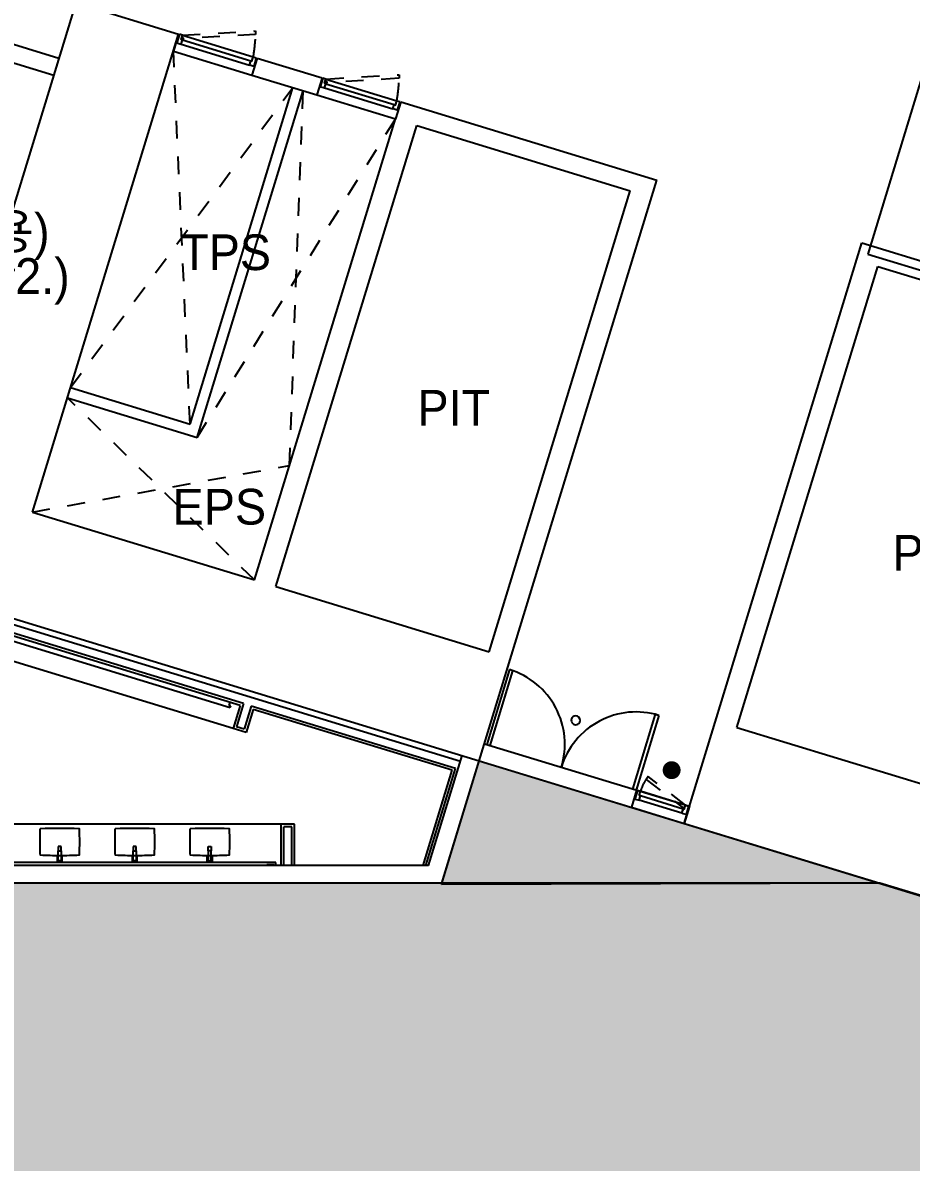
# Model space of a CAD drawing. Header units: millimetres. Extents: x -7718 to 414843, y 91724 to 341395.
# Drawn here: x 333340 to 343287, y 212704 to 225466 of the extents above; entities that cross this region are included whole.
import ezdxf
from ezdxf.enums import TextEntityAlignment as Align

# ---------------------------------------------------------------- set-up
doc = ezdxf.new("R2010")
doc.units = ezdxf.units.MM
doc.header["$LTSCALE"] = 200
doc.header["$MEASUREMENT"] = 0
doc.linetypes.add('HID', pattern=[5, 3, -2])
doc.linetypes.add('HIDDEN', pattern=[2, 1, -1])
for name, color, linetype in [('e-plan', 9, 'CONTINUOUS'), ('FSD', 7, 'CONTINUOUS'), ('sol-252', 252, 'CONTINUOUS'), ('w1', 3, 'CONTINUOUS')]:
    doc.layers.add(name, color=color, linetype=linetype)
doc.styles.add('kiahn', font='HY울릉도L.TTF')

# ---------------------------------------------------------------- blocks, each defined once
blk = doc.blocks.new('fsd-dot')
at = {"layer": 'FSD', "const_width": 100}
blk.add_lwpolyline([(49, 11, -1), (-49, -11, -1)], format="xyb", close=True, dxfattribs=at)

msp = doc.modelspace()

# ---------------------------------------------------------------- hatches: boundary and pattern name
at = {"layer": 'sol-252'}
for points in [[(338027, 215813), (338451, 217200), (342937, 215829)], [(325603, 215829), (325603, 207579), (329653, 207579), (329653, 210579), (332128, 210579), (332128, 212329), (341302, 212329), (349695, 208644), (351652, 208403), (352220, 212320), (350552, 212830), (350798, 213634), (347308, 214702), (347249, 214510), (342937, 215829)]]:
    msp.add_hatch(color=256, dxfattribs=at).paths.add_polyline_path(points)

# ---------------------------------------------------------------- linework, layer by layer
at = {"layer": 'e-plan'}
for p, q in [((330447, 226078), (333745, 225070)), ((331202, 225638), (333687, 224878)), ((331948, 219188), (333937, 225691)), ((333937, 225691), (335084, 225340)), ((333447, 219985), (335084, 225340)), ((335084, 225340), (335026, 225149)), ((335127, 225327), (335921, 225084)), ((335127, 225275), (335892, 225041)), ((335026, 225149), (335905, 224880)), ((335026, 225149), (335905, 224880)), ((335112, 225227), (335877, 224993)), ((335964, 225071), (335905, 224880)), ((335964, 225071), (335905, 224880)), ((335964, 225071), (336691, 224849)), ((335964, 225071), (336691, 224849)), ((335905, 224880), (336632, 224658)), ((335905, 224880), (336632, 224658)), ((343444, 224980), (342801, 222876)), ((336691, 224849), (336632, 224658)), ((336691, 224849), (336632, 224658)), ((336733, 224784), (337499, 224550)), ((336734, 224836), (337527, 224593)), ((335213, 220972), (336364, 224740)), ((335292, 220822), (336479, 224704)), ((336632, 224658), (337512, 224389)), ((336632, 224658), (337512, 224389)), ((336719, 224736), (337484, 224502)), ((337571, 224580), (337512, 224389)), ((337571, 224580), (337512, 224389)), ((337571, 224580), (340439, 223703)), ((335933, 219225), (337512, 224389)), ((337512, 224389), (337512, 224389)), ((336172, 219152), (337751, 224316)), ((337751, 224316), (340142, 223585)), ((338451, 217200), (340439, 223703)), ((338563, 218421), (340142, 223585)), ((340746, 216498), (342735, 223001)), ((342735, 223001), (345890, 222036)), ((342801, 222876), (345479, 222058)), ((341336, 217573), (342915, 222737)), ((342915, 222737), (345306, 222006)), ((333874, 221381), (335213, 220972)), ((333839, 221266), (335292, 220822)), ((333447, 219985), (335933, 219225)), ((338240, 217192), (331860, 219142)), ((331948, 219188), (338451, 217200)), ((336172, 219152), (338563, 218421)), ((335812, 217840), (331834, 219056)), ((335774, 217820), (331853, 219018)), ((331933, 218937), (335663, 217796)), ((335695, 217562), (331775, 218760)), ((338790, 218221), (338534, 217384)), ((338572, 217372), (338828, 218209)), ((338828, 218209), (338790, 218221)), ((335649, 217821), (335660, 217855)), ((335668, 217815), (335649, 217821)), ((335663, 217796), (335668, 217815)), ((335774, 217820), (335695, 217562)), ((335812, 217840), (335733, 217581)), ((335898, 217813), (335819, 217555)), ((335918, 217776), (335839, 217518)), ((338185, 217114), (335898, 217813)), ((338147, 217094), (335918, 217776)), ((340169, 216884), (340425, 217721)), ((340463, 217709), (340207, 216872)), ((340425, 217721), (340463, 217709)), ((335839, 217518), (335695, 217562)), ((335819, 217555), (335733, 217581)), ((341336, 217573), (343727, 216842)), ((338510, 217391), (340805, 216690)), ((338534, 217384), (338572, 217372)), ((337884, 216029), (338260, 217258)), ((337821, 216029), (338147, 217094)), ((337853, 216029), (338185, 217114)), ((338027, 215813), (338451, 217200)), ((338032, 215829), (338451, 217200)), ((338451, 217200), (340746, 216498)), ((338451, 217200), (342937, 215829)), ((340212, 216871), (340154, 216680)), ((340207, 216872), (340169, 216884)), ((340222, 216868), (340192, 216772)), ((340255, 216858), (340222, 216868)), ((340240, 216810), (340255, 216858)), ((340762, 216703), (340255, 216858)), ((340192, 216772), (340226, 216762)), ((340226, 216762), (340240, 216758)), ((340255, 216806), (340240, 216810)), ((340240, 216758), (340255, 216806)), ((340718, 216612), (340240, 216758)), ((340733, 216659), (340255, 216806)), ((340747, 216655), (340762, 216703)), ((340762, 216703), (340795, 216693)), ((340154, 216680), (340746, 216498)), ((340718, 216612), (340733, 216659)), ((340733, 216607), (340718, 216612)), ((340733, 216659), (340747, 216655)), ((340766, 216597), (340733, 216607)), ((340805, 216690), (340746, 216498)), ((340795, 216693), (340766, 216597)), ((336233, 216489), (333033, 216489)), ((336233, 216029), (336233, 216489)), ((336383, 216489), (336233, 216489)), ((336263, 216029), (336263, 216459)), ((336353, 216459), (336263, 216459)), ((336353, 216029), (336353, 216459)), ((336383, 216029), (336383, 216489)), ((340746, 216498), (347249, 214510)), ((333770, 216241), (333735, 216241)), ((333735, 216241), (333735, 216190)), ((333735, 216190), (333770, 216190)), ((333735, 216080), (333735, 216190)), ((333735, 216190), (333770, 216190)), ((333770, 216190), (333770, 216241)), ((333770, 216190), (333770, 216080)), ((334610, 216241), (334575, 216241)), ((334575, 216241), (334575, 216190)), ((334575, 216190), (334610, 216190)), ((334575, 216080), (334575, 216190)), ((334575, 216190), (334610, 216190)), ((334610, 216190), (334610, 216241)), ((334610, 216190), (334610, 216080)), ((335415, 216190), (335415, 216241)), ((335415, 216241), (335450, 216241)), ((335450, 216190), (335415, 216190)), ((335415, 216190), (335415, 216080)), ((335450, 216190), (335415, 216190)), ((335450, 216241), (335450, 216190)), ((335450, 216080), (335450, 216190)), ((333735, 216127), (333724, 216127)), ((333724, 216127), (333724, 216069)), ((333724, 216069), (333782, 216069)), ((333770, 216080), (333735, 216080)), ((333782, 216127), (333770, 216127)), ((333782, 216069), (333782, 216127)), ((334575, 216127), (334564, 216127)), ((334564, 216127), (334564, 216069)), ((334564, 216069), (334622, 216069)), ((334610, 216080), (334575, 216080)), ((334622, 216127), (334610, 216127)), ((334622, 216069), (334622, 216127)), ((335404, 216069), (335404, 216127)), ((335404, 216127), (335415, 216127)), ((335462, 216069), (335404, 216069)), ((335415, 216080), (335450, 216080)), ((335450, 216127), (335462, 216127)), ((335462, 216127), (335462, 216069)), ((337884, 216029), (325403, 216029)), ((336173, 216059), (333093, 216059)), ((336073, 216029), (336073, 216039)), ((336073, 216039), (336153, 216039)), ((336153, 216039), (336153, 216029)), ((336173, 216029), (336173, 216059)), ((338032, 215829), (325603, 215829)), ((342937, 215829), (325603, 215829)), ((342937, 215829), (338027, 215813)), ((347249, 214510), (342937, 215829))]:
    msp.add_line(p, q, dxfattribs=at)
at = {"layer": 'e-plan', "linetype": 'HIDDEN'}
for p, q in [((335213, 220972), (335026, 225149)), ((333874, 221381), (336364, 224740)), ((336325, 220506), (336479, 224704)), ((335292, 220822), (337512, 224389)), ((335933, 219225), (333839, 221266)), ((333447, 219985), (336325, 220506)), ((340341, 217025), (340318, 216992)), ((340318, 216992), (340737, 216671)), ((340762, 216703), (340341, 217025)), ((340737, 216671), (340762, 216703))]:
    msp.add_line(p, q, dxfattribs=at)
at = {"layer": 'e-plan'}
for points in [[(335094, 225337), (335064, 225242), (335098, 225231), (335098, 225231), (335112, 225227), (335127, 225275), (335113, 225279), (335127, 225327)], [(335954, 225074), (335925, 224978), (335892, 224989), (335892, 224989), (335877, 224993), (335892, 225041), (335906, 225037), (335921, 225084)], [(336700, 224846), (336671, 224750), (336705, 224740), (336705, 224740), (336719, 224736), (336733, 224784), (336719, 224788), (336734, 224836)], [(337561, 224583), (337532, 224487), (337498, 224498), (337498, 224498), (337484, 224502), (337499, 224550), (337513, 224545), (337527, 224593)]]:
    msp.add_lwpolyline(points, close=True, dxfattribs=at)
at = {"layer": 'e-plan', "linetype": 'HIDDEN'}
for points in [[(335946, 225375), (335947, 225335), (335130, 225287), (335127, 225327), (335946, 225375)], [(337553, 224884), (337554, 224844), (336737, 224796), (336734, 224836), (337553, 224884)]]:
    msp.add_lwpolyline(points, dxfattribs=at)
for centre, radius, start, end in [((333953, 225417), 1996, 350.4052, 357.6584), ((335560, 224926), 1996, 350.4052, 357.6584), ((340762, 216703), 530, 142.6121, 162.9998)]:
    msp.add_arc(centre, radius, start, end, dxfattribs=at)
at = {"layer": 'e-plan'}
for centre, radius, start, end in [((338534, 217384), 875, 342.9999, 73), ((340207, 216872), 875, 73, 163.0001), ((339531, 217654), 50, 133, 313), ((339531, 217654), 50, 313, 133), ((338576, 216292), 5047, 178.3871, 181.6148), ((333536, 216434), 5, 92.6408, 178.3871), ((333753, 211727), 4716, 87.3611, 92.6408), ((333970, 216434), 5, 1.6148, 87.3611), ((328930, 216292), 5047, 358.3871, 1.6148), ((339416, 216292), 5047, 178.3871, 181.6148), ((334376, 216434), 5, 92.6408, 178.3871), ((334593, 211727), 4716, 87.3611, 92.6408), ((334810, 216434), 5, 1.6148, 87.3611), ((329770, 216292), 5047, 358.3871, 1.6148), ((340256, 216292), 5047, 178.3852, 181.6129), ((335216, 216434), 5, 92.6389, 178.3852), ((335433, 211727), 4716, 87.3592, 92.6389), ((335650, 216434), 5, 1.6129, 87.3592), ((330610, 216292), 5047, 358.3852, 1.6129), ((333536, 216150), 5, 181.6148, 267.3611), ((333753, 220856), 4716, 267.3611, 270.0009), ((333753, 220856), 4716, 270.0009, 272.6408), ((333970, 216150), 5, 272.6408, 358.3871), ((334376, 216150), 5, 181.6148, 267.3611), ((334593, 220856), 4716, 267.3611, 270.0009), ((334593, 220856), 4716, 270.0009, 272.6408), ((334810, 216150), 5, 272.6408, 358.3871), ((335216, 216150), 5, 181.6129, 267.3592), ((335433, 220856), 4716, 267.3592, 269.9991), ((335433, 220856), 4716, 269.9991, 272.6389), ((335650, 216150), 5, 272.6389, 358.3852)]:
    msp.add_arc(centre, radius, start, end, dxfattribs=at)

# ---------------------------------------------------------------- block references
at = {"layer": 'w1', "color": 7, "rotation": 290.9997969936688}
msp.add_blockref('fsd-dot', (340605, 217095), dxfattribs=at)

# ---------------------------------------------------------------- texts
at = {"layer": 'e-plan', "linetype": 'HID', "ltscale": 0.5, "style": 'kiahn'}
for s, p in [('(17인승,서비스용)', (331596, 223130)), ('서비스용ELEV. #2.)', (331596, 222630))]:
    msp.add_text(s, height=400, dxfattribs=at).set_placement(p, align=Align.MIDDLE_CENTER)
at = {"layer": 'e-plan', "style": 'kiahn'}
for s, p in [('TPS', (336119, 222696)), ('EPS', (336064, 219846))]:
    msp.add_text(s, height=400, dxfattribs=at).set_placement(p, align=Align.RIGHT)
for p in [(338166, 221154), (343484, 219529)]:
    msp.add_text('PIT', height=400, dxfattribs=at).set_placement(p, align=Align.MIDDLE)

doc.saveas('drawing.dxf')
